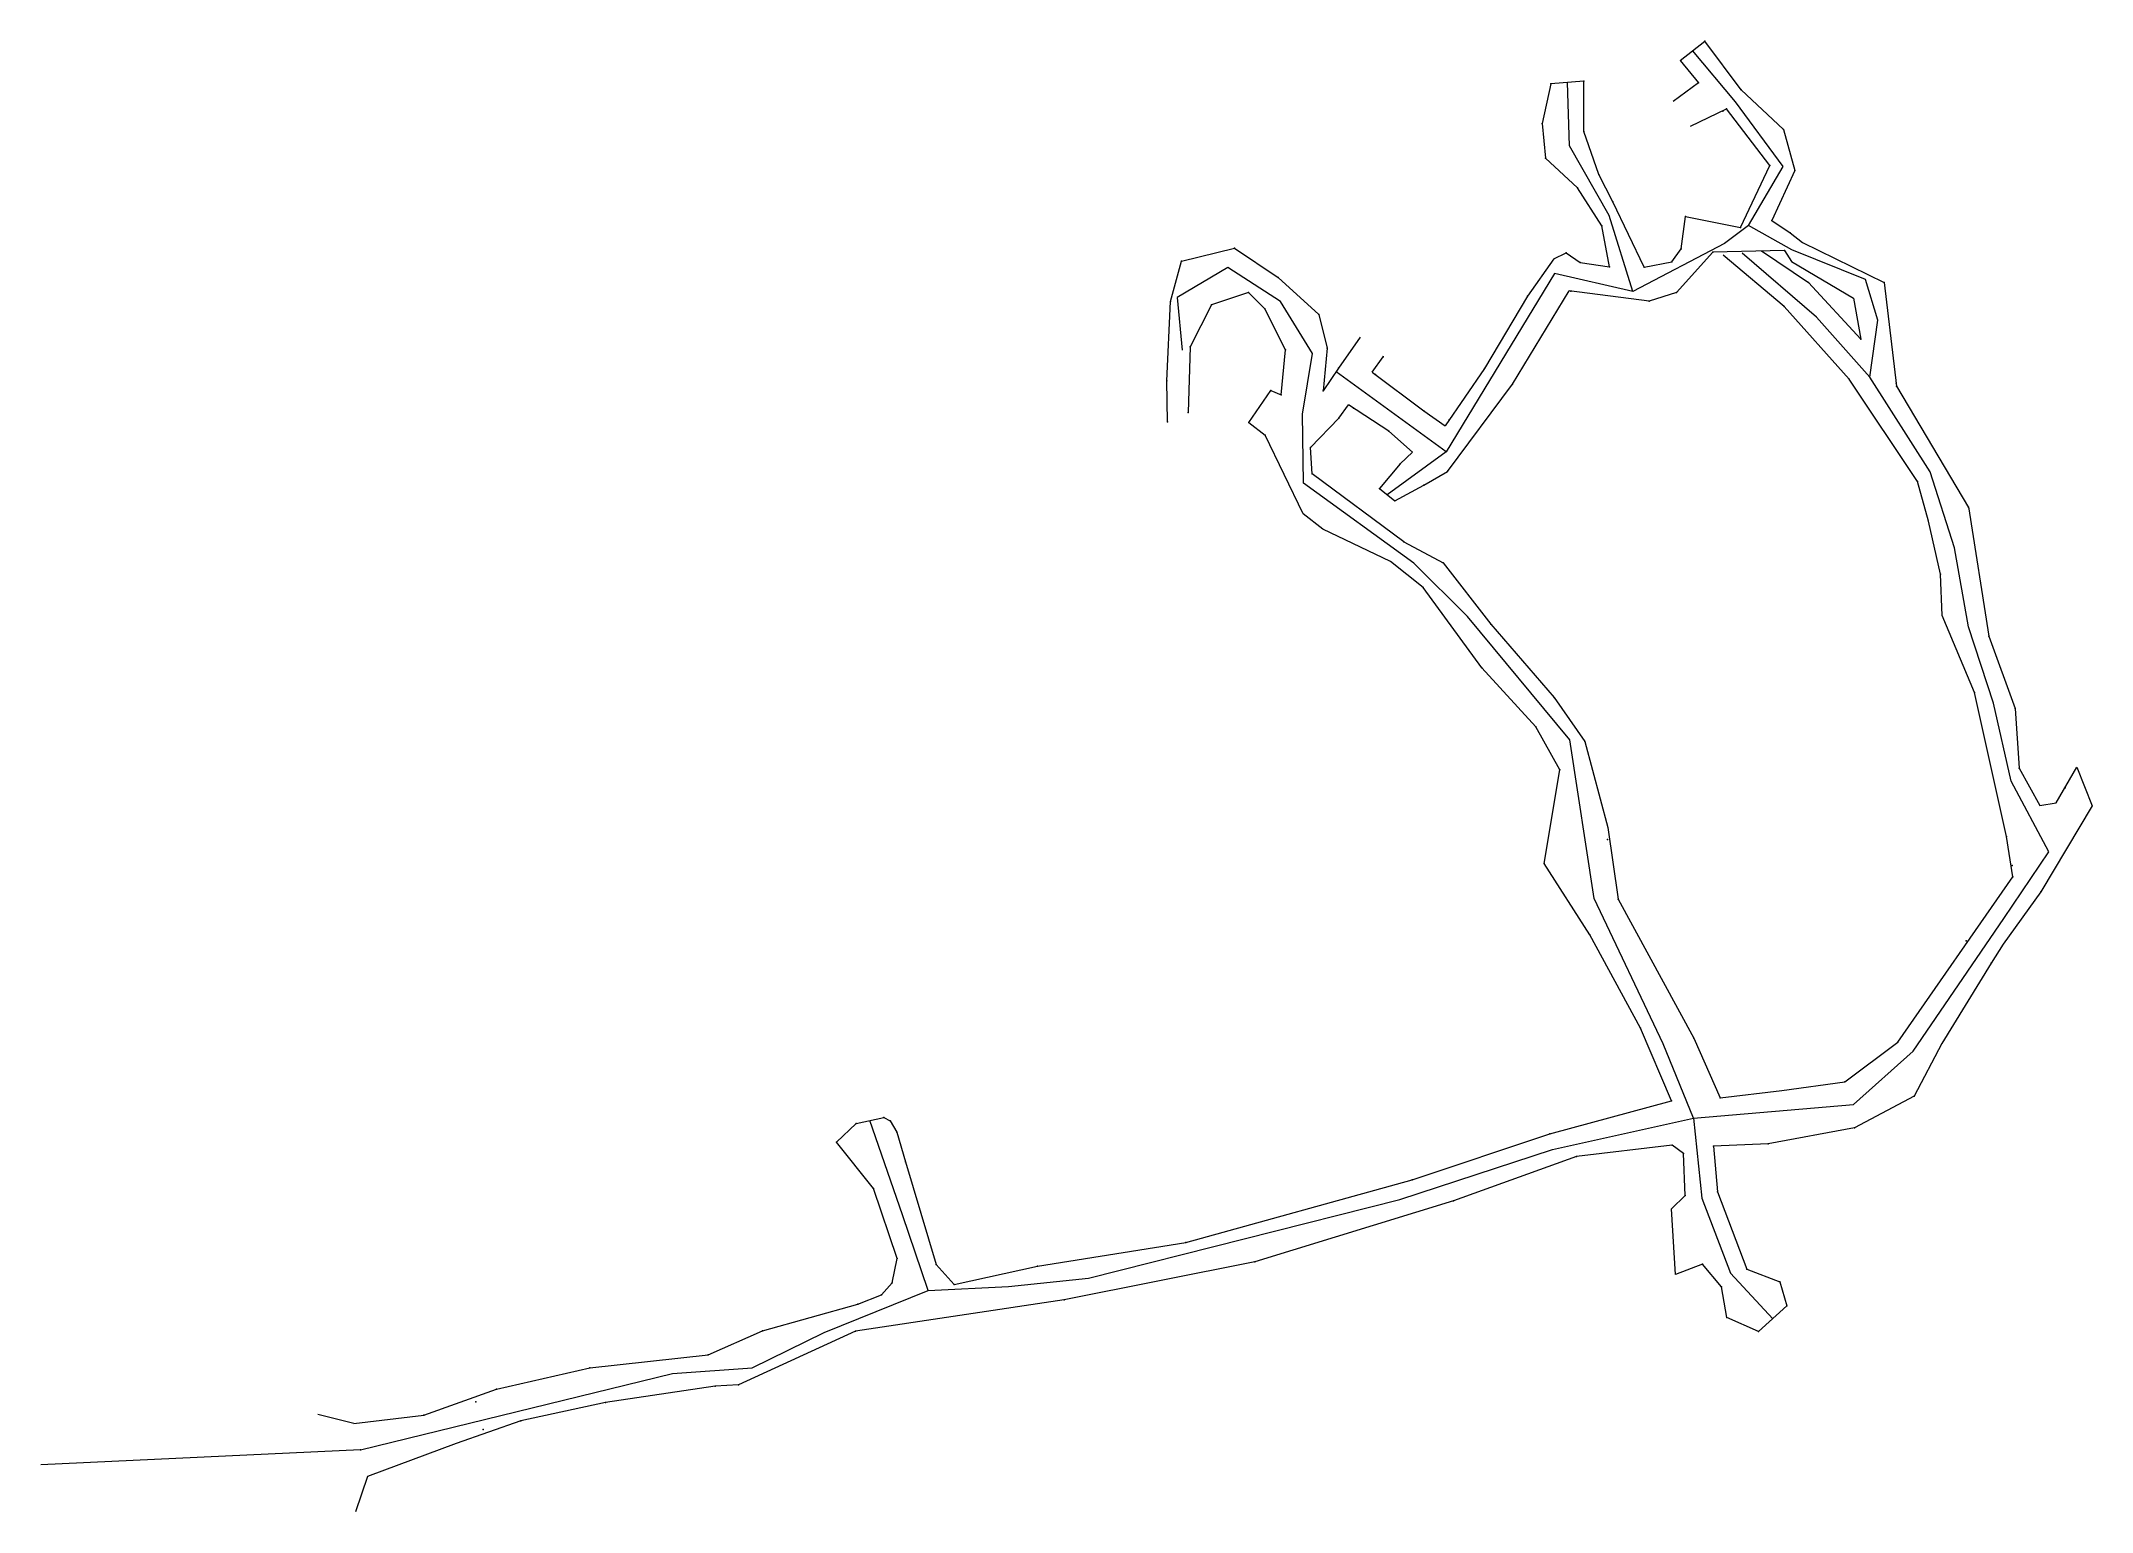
# Model space of a CAD drawing. Header units: millimetres. Extents: x 241596 to 241723, y 4251743 to 4251834.
import ezdxf

# ---------------------------------------------------------------- set-up
doc = ezdxf.new("R2010")
doc.units = ezdxf.units.MM
for name, color, linetype, lineweight in [('1_FERE', 5, 'Continuous', 0), ('3_KAT_1830', 232, 'Continuous', 0), ('ATOCAGI1NOLUBACA', 62, 'Continuous', 0), ('BAGLANTIFERESI', 5, 'Continuous', 30), ('GEOFENCE', 3, 'Continuous', 0), ('INIT_COORD', 5, 'Continuous', 0)]:
    doc.layers.add(name, color=color, linetype=linetype, lineweight=lineweight)

msp = doc.modelspace()

# ---------------------------------------------------------------- linework, layer by layer
at = {"layer": '1_FERE', "lineweight": 0}
for p, q in [((241666.7, 4251820.45, 1818.38), (241670, 4251821.27, 1819.9)), ((241670, 4251821.27, 1819.9), (241672.72, 4251819.44, 1822.12)), ((241666.02, 4251817.95, 1816.47), (241666.7, 4251820.45, 1818.38)), ((241672.72, 4251819.44, 1822.12), (241675.26, 4251817.13, 1824.62)), ((241665.79, 4251813.01, 1812.32), (241666.02, 4251817.95, 1816.47)), ((241668.57, 4251817.74, 1817.5), (241667.25, 4251815.11, 1814.5)), ((241670.87, 4251818.51, 1819.76), (241668.57, 4251817.74, 1817.5)), ((241671.9, 4251817.48, 1822.22), (241670.87, 4251818.51, 1819.76)), ((241673.17, 4251814.94, 1824.82), (241671.9, 4251817.48, 1822.22)), ((241675.26, 4251817.13, 1824.62), (241675.78, 4251815.04, 1825.8)), ((241667.25, 4251815.11, 1814.5), (241667.11, 4251811.04, 1808.67)), ((241672.92, 4251812.12, 1828.1), (241673.17, 4251814.94, 1824.82)), ((241675.78, 4251815.04, 1825.8), (241675.52, 4251812.38, 1828.3)), ((241665.84, 4251810.45, 1808.71), (241665.79, 4251813.01, 1812.32))]:
    msp.add_line(p, q, dxfattribs=at)
for p in [(241670, 4251821.27, 1819.9), (241666.7, 4251820.45, 1818.38), (241672.72, 4251819.44, 1822.12), (241666.02, 4251817.95, 1816.47), (241668.57, 4251817.74, 1817.5), (241670.87, 4251818.51, 1819.76), (241671.9, 4251817.48, 1822.22), (241675.26, 4251817.13, 1824.62), (241667.25, 4251815.11, 1814.5), (241673.17, 4251814.94, 1824.82), (241675.78, 4251815.04, 1825.8), (241665.79, 4251813.01, 1812.32), (241675.52, 4251812.38, 1828.3), (241667.11, 4251811.04, 1808.67), (241672.92, 4251812.12, 1828.1), (241665.84, 4251810.45, 1808.71), (241671.92, 4251809.61, 1830.48), (241671.92, 4251809.61, 1832.9), (241674.85, 4251807.21, 1832.77)]:
    msp.add_point(p, dxfattribs=at)
at = {"layer": '3_KAT_1830', "lineweight": 0}
for p, q in [((241697.75, 4251832.95, 1830.95), (241699.29, 4251834.16, 1831.09)), ((241701.54, 4251831.12, 1830.92), (241699.29, 4251834.16, 1831.09)), ((241697.75, 4251832.95, 1830.95), (241698.9, 4251831.55, 1830.95)), ((241689.69, 4251831.5, 1831.14), (241689.15, 4251829.03, 1831.14)), ((241691.76, 4251831.67, 1831.14), (241689.69, 4251831.5, 1831.14)), ((241691.76, 4251828.52, 1831.29), (241691.76, 4251831.67, 1831.14)), ((241698.9, 4251831.55, 1830.95), (241697.31, 4251830.39, 1830)), ((241701.54, 4251831.12, 1830.92), (241704.19, 4251828.66, 1830.92)), ((241689.15, 4251829.03, 1831.14), (241689.37, 4251826.86, 1831.14)), ((241700.62, 4251829.92, 1830.92), (241698.37, 4251828.84, 1830)), ((241703.33, 4251826.41, 1830.98), (241700.64, 4251829.94, 1830.92)), ((241692.69, 4251825.84, 1831.14), (241691.76, 4251828.52, 1831.29)), ((241704.19, 4251828.66, 1830.92), (241704.88, 4251826.1, 1830.94)), ((241689.37, 4251826.86, 1831.14), (241691.35, 4251825.02, 1831.14)), ((241701.51, 4251822.55, 1830.65), (241703.33, 4251826.41, 1830.98)), ((241692.88, 4251822.65, 1830.77), (241691.35, 4251825.02, 1831.14)), ((241693.55, 4251824.15, 1831.03), (241692.69, 4251825.84, 1831.14)), ((241704.88, 4251826.1, 1830.94), (241703.46, 4251822.98, 1830.85)), ((241695.5, 4251820.08, 1830.74), (241693.55, 4251824.15, 1831.03)), ((241693.36, 4251820.1, 1830.64), (241692.88, 4251822.65, 1830.77)), ((241697.82, 4251821.22, 1830.65), (241698.08, 4251823.24, 1830.77)), ((241698.08, 4251823.24, 1830.77), (241701.51, 4251822.55, 1830.65)), ((241703.46, 4251822.98, 1830.85), (241704.6, 4251822.22, 1831.05)), ((241697.24, 4251820.41, 1830.57), (241697.82, 4251821.22, 1830.65)), ((241704.6, 4251822.22, 1831.05), (241705.36, 4251821.62, 1833.15)), ((241689.89, 4251820.59, 1830.34), (241688.25, 4251818.27, 1830.25)), ((241689.89, 4251820.59, 1830.34), (241690.65, 4251820.97, 1830.24)), ((241690.65, 4251820.97, 1830.24), (241691.53, 4251820.38, 1830.35)), ((241691.53, 4251820.38, 1830.35), (241693.36, 4251820.1, 1830.64)), ((241695.5, 4251820.08, 1830.74), (241697.24, 4251820.41, 1830.57)), ((241699.79, 4251821.01, 1830.7), (241697.53, 4251818.5, 1830.7)), ((241704.24, 4251821.12, 1830.95), (241699.79, 4251821.01, 1830.7)), ((241704.24, 4251821.12, 1830.95), (241704.68, 4251820.44, 1833.28)), ((241687.32, 4251812.8, 1830.19), (241690.84, 4251818.6, 1830.33)), ((241695.82, 4251817.96, 1830.49), (241690.84, 4251818.6, 1830.33)), ((241688.25, 4251818.27, 1830.25), (241685.57, 4251813.76, 1830.18)), ((241697.53, 4251818.5, 1830.7), (241695.82, 4251817.96, 1830.49)), ((241677.83, 4251815.72, 1830.05), (241676.48, 4251813.79, 1830.17)), ((241676.48, 4251813.79, 1830.17), (241675.52, 4251812.38, 1830.03)), ((241678.57, 4251813.54, 1829.92), (241678.59, 4251813.54, 1829.92)), ((241678.58, 4251813.55, 1829.92), (241679.25, 4251814.49, 1829.92)), ((241678.58, 4251813.55, 1829.92), (241681.8, 4251811.13, 1830.14)), ((241679.25, 4251814.49, 1829.92), (241679.29, 4251814.56, 1829.92)), ((241685.57, 4251813.76, 1830.18), (241683.12, 4251810.21, 1830.16)), ((241670.9, 4251810.4, 1830), (241672.26, 4251812.4, 1829.93)), ((241672.26, 4251812.4, 1829.93), (241672.92, 4251812.12, 1829.93)), ((241683.27, 4251807.36, 1830.49), (241687.32, 4251812.8, 1830.19)), ((241676.5, 4251810.67, 1829.92), (241677.11, 4251811.51, 1829.92)), ((241679.61, 4251809.86, 1830.17), (241677.11, 4251811.51, 1829.92)), ((241681.8, 4251811.13, 1830.14), (241683.12, 4251810.21, 1830.16)), ((241670.9, 4251810.4, 1830), (241671.92, 4251809.61, 1830)), ((241674.73, 4251808.86, 1830.09), (241676.5, 4251810.67, 1829.92)), ((241681.09, 4251808.56, 1830.17), (241679.61, 4251809.86, 1830.17)), ((241680.32, 4251807.84, 1830.24), (241681.09, 4251808.56, 1830.17)), ((241680.32, 4251807.84, 1830.24), (241679.03, 4251806.29, 1830.24)), ((241681.8, 4251806.51, 1830.24), (241683.27, 4251807.36, 1830.49)), ((241679.03, 4251806.29, 1830.24), (241679.98, 4251805.53, 1830.24)), ((241679.98, 4251805.53, 1830.24), (241681.8, 4251806.51, 1830.24))]:
    msp.add_line(p, q, dxfattribs=at)
for p in [(241699.29, 4251834.16, 1831.09), (241689.69, 4251831.5, 1831.14), (241691.76, 4251831.67, 1831.14), (241698.9, 4251831.55, 1830.95), (241701.54, 4251831.12, 1830.92), (241689.15, 4251829.03, 1831.14), (241700.41, 4251829.8, 1830.95), (241700.64, 4251829.94, 1830.92), (241691.76, 4251828.52, 1831.29), (241704.19, 4251828.66, 1830.92), (241689.37, 4251826.86, 1831.14), (241703.33, 4251826.41, 1830.98), (241691.35, 4251825.02, 1831.14), (241692.69, 4251825.84, 1831.14), (241704.88, 4251826.1, 1830.94), (241693.55, 4251824.15, 1831.03), (241692.88, 4251822.65, 1830.77), (241698.08, 4251823.24, 1830.77), (241701.51, 4251822.55, 1830.65), (241703.46, 4251822.98, 1830.85), (241697.82, 4251821.22, 1830.65), (241704.6, 4251822.22, 1831.05), (241690.65, 4251820.97, 1830.24), (241691.53, 4251820.38, 1830.35), (241693.36, 4251820.1, 1830.64), (241695.5, 4251820.08, 1830.74), (241697.24, 4251820.41, 1830.57), (241699.79, 4251821.01, 1830.7), (241704.24, 4251821.12, 1830.95), (241690.94, 4251818.59, 1830.42), (241688.25, 4251818.27, 1830.25), (241695.82, 4251817.96, 1830.49), (241697.53, 4251818.5, 1830.7), (241676.48, 4251813.79, 1830.17), (241679.25, 4251814.49, 1829.92), (241685.57, 4251813.76, 1830.18), (241672.26, 4251812.4, 1829.93), (241678.79, 4251813.39, 1830.32), (241687.32, 4251812.8, 1830.19), (241677.42, 4251811.31, 1830.22), (241681.8, 4251811.13, 1830.14), (241670.9, 4251810.4, 1830.2), (241676.5, 4251810.67, 1829.92), (241679.61, 4251809.86, 1830.17), (241683.36, 4251810.57, 1830.26), (241674.73, 4251808.86, 1830.09), (241680.32, 4251807.84, 1830.24), (241683.27, 4251807.36, 1830.49), (241679.03, 4251806.29, 1830.24), (241681.8, 4251806.51, 1830.24), (241679.98, 4251805.53, 1830.24)]:
    msp.add_point(p, dxfattribs=at)
at = {"layer": 'ATOCAGI1NOLUBACA', "lineweight": 0}
for p, q in [((241704.23, 4251817.64, 1840.51), (241700.43, 4251820.82, 1840.66)), ((241702.82, 4251821.09, 1841), (241705.74, 4251819.12, 1840.6)), ((241705.74, 4251819.12, 1841), (241708.99, 4251815.59, 1840.6)), ((241708.28, 4251813.11, 1840.6), (241704.23, 4251817.64, 1840.51)), ((241712.53, 4251806.73, 1840.2), (241708.28, 4251813.11, 1840.3)), ((241711.22, 4251812.67, 1841), (241715.7, 4251805.11, 1841)), ((241674.28, 4251804.72, 1832.9), (241671.92, 4251809.61, 1830)), ((241674.85, 4251807.21, 1832.77), (241674.73, 4251808.86, 1830.09)), ((241680.54, 4251802.97, 1839.03), (241674.85, 4251807.21, 1832.77)), ((241713.2, 4251804.26, 1841), (241712.53, 4251806.73, 1840.8)), ((241675.51, 4251803.76, 1833.5), (241674.28, 4251804.72, 1832)), ((241715.7, 4251805.15, 1839.9), (241716.97, 4251797.1, 1839.99)), ((241713.95, 4251800.96, 1840), (241713.2, 4251804.26, 1839.97)), ((241680.54, 4251802.97, 1839.03), (241682.99, 4251801.66, 1839.56)), ((241681.76, 4251800.13, 1839.46), (241679.72, 4251801.76, 1839.16)), ((241682.99, 4251801.66, 1839.56), (241685.97, 4251797.86, 1839.56)), ((241714.07, 4251798.4, 1840.02), (241713.95, 4251800.96, 1839.87)), ((241685.41, 4251795.14, 1839.56), (241681.76, 4251800.13, 1839.46)), ((241716.07, 4251793.59, 1839.7), (241714.07, 4251798.4, 1840.02)), ((241685.97, 4251797.86, 1839.56), (241689.9, 4251793.29, 1839.46)), ((241716.97, 4251797.1, 1839.99), (241718.6, 4251792.59, 1840.86)), ((241688.76, 4251791.46, 1839.36), (241685.41, 4251795.14, 1839.56)), ((241689.9, 4251793.29, 1839.46), (241691.81, 4251790.55, 1839.36)), ((241718.06, 4251784.63, 1839.65), (241716.07, 4251793.59, 1839.7)), ((241718.6, 4251792.59, 1840.86), (241718.86, 4251788.89, 1839.67)), ((241690.25, 4251788.78, 1839.36), (241688.76, 4251791.46, 1839.36)), ((241691.81, 4251790.55, 1839.36), (241693.24, 4251785.18, 1839.36)), ((241689.28, 4251782.95, 1839.25), (241690.25, 4251788.78, 1839.36)), ((241718.86, 4251788.89, 1839.67), (241720.14, 4251786.57, 1839.59)), ((241721.16, 4251786.72, 1839.66), (241722.45, 4251788.95, 1842.21)), ((241722.45, 4251788.95, 1840), (241723.39, 4251786.53, 1839.6)), ((241720.14, 4251786.57, 1839.59), (241721.16, 4251786.72, 1839.66)), ((241723.39, 4251786.53, 1839.6), (241720.2, 4251781.19, 1839.46)), ((241693.24, 4251785.18, 1839.36), (241693.89, 4251780.73, 1839.06)), ((241718.47, 4251782.12, 1839.6), (241718.06, 4251784.63, 1839.65)), ((241692.12, 4251778.5, 1839.11), (241689.28, 4251782.95, 1839.25)), ((241711.3, 4251771.83, 1839.26), (241718.47, 4251782.12, 1839.6)), ((241693.89, 4251780.73, 1839.06), (241698.6, 4251772.08, 1839.04)), ((241720.2, 4251781.19, 1839.46), (241717.85, 4251777.93, 1839.5)), ((241695.28, 4251772.69, 1838.85), (241692.12, 4251778.5, 1839.11)), ((241717.85, 4251777.93, 1840), (241717.11, 4251776.74, 1839.38)), ((241717.11, 4251776.74, 1839.38), (241714.05, 4251771.75, 1839.4)), ((241697.21, 4251768.17, 1838.85), (241695.28, 4251772.69, 1838.85)), ((241698.6, 4251772.08, 1839.04), (241700.24, 4251768.35, 1838.93)), ((241708.01, 4251769.35, 1839), (241711.3, 4251771.83, 1839.26)), ((241714.05, 4251771.75, 1839.2), (241712.32, 4251768.46, 1839.19)), ((241700.24, 4251768.35, 1838.93), (241704.08, 4251768.81, 1839.32)), ((241704.08, 4251768.81, 1839.2), (241708.01, 4251769.35, 1839)), ((241689.63, 4251766.12, 1838.55), (241697.21, 4251768.17, 1838.85)), ((241712.32, 4251768.46, 1839.19), (241708.61, 4251766.49, 1839.04)), ((241645.22, 4251765.6, 1839.08), (241646.45, 4251766.77, 1839.09)), ((241646.45, 4251766.77, 1839.09), (241648.17, 4251767.14, 1839.12)), ((241648.17, 4251767.14, 1839.12), (241648.56, 4251766.93, 1839.51)), ((241648.56, 4251766.93, 1839.51), (241648.99, 4251766.21, 1839.31)), ((241708.61, 4251766.49, 1839.04), (241703.23, 4251765.49, 1839.02)), ((241647.53, 4251762.72, 1838.86), (241645.22, 4251765.6, 1839.08)), ((241648.99, 4251766.21, 1839.31), (241649.52, 4251764.38, 1839.04)), ((241681.06, 4251763.25, 1838.67), (241689.63, 4251766.12, 1838.55)), ((241697.25, 4251765.42, 1838.75), (241691.3, 4251764.7, 1838.64)), ((241697.95, 4251764.9, 1838.79), (241697.25, 4251765.42, 1838.75)), ((241703.23, 4251765.49, 1839.02), (241699.82, 4251765.34, 1838.81)), ((241699.82, 4251765.34, 1838.81), (241700.07, 4251762.5, 1838.93)), ((241649.52, 4251764.38, 1839.04), (241651.43, 4251757.98, 1838.88)), ((241691.3, 4251764.7, 1838.64), (241683.64, 4251761.95, 1838.63)), ((241698.06, 4251762.28, 1838.81), (241697.95, 4251764.9, 1838.79)), ((241649, 4251758.36, 1838.58), (241647.53, 4251762.72, 1838.86)), ((241666.97, 4251759.35, 1838.54), (241681.06, 4251763.25, 1838.67)), ((241700.07, 4251762.5, 1838.93), (241701.9, 4251757.69, 1838.98)), ((241683.64, 4251761.95, 1838.63), (241671.26, 4251758.15, 1838.52)), ((241697.22, 4251761.44, 1838.7), (241698.06, 4251762.28, 1838.81)), ((241697.45, 4251757.35, 1838.5), (241697.22, 4251761.44, 1838.5)), ((241657.73, 4251757.88, 1838.46), (241666.97, 4251759.35, 1838.54)), ((241648.7, 4251756.83, 1838.58), (241649, 4251758.36, 1838.58)), ((241651.43, 4251757.98, 1838.88), (241652.55, 4251756.74, 1838.76)), ((241652.55, 4251756.74, 1838.76), (241657.73, 4251757.88, 1838.46)), ((241671.26, 4251758.15, 1838.52), (241659.39, 4251755.77, 1838.46)), ((241699.14, 4251758, 1838.88), (241697.45, 4251757.35, 1838.8)), ((241700.32, 4251756.6, 1839.06), (241699.14, 4251758, 1838.88)), ((241701.9, 4251757.69, 1838.98), (241703.95, 4251756.91, 1839.16)), ((241646.55, 4251755.51, 1838.45), (241648.02, 4251756.09, 1838.42)), ((241648.02, 4251756.09, 1838.42), (241648.7, 4251756.83, 1838.58)), ((241700.65, 4251754.68, 1839.06), (241700.32, 4251756.6, 1839.06)), ((241703.95, 4251756.91, 1839.16), (241704.4, 4251755.41, 1839.14)), ((241640.62, 4251753.86, 1838.35), (241646.55, 4251755.51, 1838.45)), ((241659.39, 4251755.77, 1838.46), (241646.41, 4251753.83, 1838.45)), ((241704.4, 4251755.41, 1839.14), (241702.62, 4251753.8, 1839.06)), ((241637.24, 4251752.36, 1838.25), (241640.62, 4251753.86, 1838.35)), ((241646.41, 4251753.83, 1838.45), (241639.13, 4251750.48, 1839.04)), ((241702.62, 4251753.8, 1839.06), (241700.65, 4251754.68, 1839.06)), ((241629.88, 4251751.55, 1838.16), (241637.24, 4251752.36, 1838.25)), ((241624.07, 4251750.21, 1838.23), (241629.88, 4251751.55, 1838.16)), ((241619.53, 4251748.59, 1838.23), (241624.07, 4251750.21, 1838.23)), ((241637.67, 4251750.41, 1838.25), (241630.84, 4251749.38, 1838.24)), ((241639.13, 4251750.48, 1839.04), (241637.67, 4251750.41, 1838.25)), ((241615.18, 4251748.08, 1838.07), (241612.94, 4251748.65, 1839.69)), ((241615.18, 4251748.08, 1838.07), (241619.53, 4251748.59, 1838.23)), ((241630.84, 4251749.38, 1838.24), (241625.58, 4251748.25, 1838.19)), ((241625.58, 4251748.25, 1838.19), (241621.54, 4251746.84, 1838.23)), ((241621.54, 4251746.84, 1838.23), (241616.02, 4251744.79, 1838.23)), ((241616.02, 4251744.79, 1838.23), (241615.28, 4251742.57, 1838.3))]:
    msp.add_line(p, q, dxfattribs=at)
at = {"layer": 'ATOCAGI1NOLUBACA'}
msp.add_line((241679.72, 4251801.76, 1839.16), (241675.51, 4251803.76, 1833.5), dxfattribs=at)
at = {"layer": 'ATOCAGI1NOLUBACA', "lineweight": 0}
for p in [(241705.74, 4251819.12, 1840.5), (241704.23, 4251817.64, 1840.51), (241708.99, 4251815.59, 1840), (241708.28, 4251813.11, 1840.23), (241711.22, 4251812.67, 1839.9), (241712.53, 4251806.73, 1839.8), (241715.7, 4251805.11, 1840), (241680.54, 4251802.97, 1839.03), (241682.99, 4251801.66, 1839.56), (241713.95, 4251800.96, 1839.87), (241681.76, 4251800.13, 1839.46), (241685.97, 4251797.86, 1839.56), (241716.97, 4251797.1, 1839.99), (241685.41, 4251795.14, 1839.56), (241689.9, 4251793.29, 1839.46), (241716.07, 4251793.59, 1839.7), (241718.6, 4251792.59, 1840.86), (241688.76, 4251791.46, 1839.36), (241691.81, 4251790.55, 1839.36), (241690.25, 4251788.78, 1839.36), (241718.86, 4251788.89, 1839.67), (241721.72, 4251787.67, 1839.67), (241723.39, 4251786.53, 1839.6), (241693.22, 4251784.45, 1839.18), (241718.06, 4251784.63, 1839.65), (241689.28, 4251782.95, 1839.25), (241718.42, 4251782.83, 1839.6), (241718.47, 4251782.12, 1839.6), (241693.89, 4251780.73, 1839.06), (241720.2, 4251781.19, 1839.46), (241692.12, 4251778.5, 1839.11), (241715.56, 4251778.14, 1839.38), (241717.11, 4251776.74, 1839.38), (241695.28, 4251772.69, 1838.85), (241698.6, 4251772.08, 1839.04), (241711.3, 4251771.83, 1839.26), (241708.01, 4251769.35, 1839), (241697.21, 4251768.17, 1838.85), (241700.24, 4251768.35, 1838.93), (241712.32, 4251768.46, 1839.19), (241646.45, 4251766.77, 1839.09), (241648.17, 4251767.14, 1839.12), (241648.56, 4251766.93, 1839.51), (241708.61, 4251766.49, 1839.04), (241645.22, 4251765.6, 1839.08), (241648.99, 4251766.21, 1839.31), (241689.63, 4251766.12, 1838.55), (241697.25, 4251765.42, 1838.75), (241699.82, 4251765.34, 1838.81), (241703.23, 4251765.49, 1839.02), (241649.52, 4251764.38, 1839.04), (241691.3, 4251764.7, 1838.64), (241697.95, 4251764.9, 1838.79), (241647.53, 4251762.72, 1838.86), (241681.06, 4251763.25, 1838.67), (241700.07, 4251762.5, 1838.93), (241683.64, 4251761.95, 1838.63), (241698.06, 4251762.28, 1838.81), (241666.97, 4251759.35, 1838.54), (241649, 4251758.36, 1838.58), (241651.43, 4251757.98, 1838.88), (241657.73, 4251757.88, 1838.46), (241671.26, 4251758.15, 1838.52), (241699.14, 4251758, 1838.88), (241701.9, 4251757.69, 1838.98), (241648.02, 4251756.09, 1838.42), (241648.7, 4251756.83, 1838.58), (241652.55, 4251756.74, 1838.76), (241700.32, 4251756.6, 1839.06), (241703.95, 4251756.91, 1839.16), (241646.55, 4251755.51, 1838.45), (241659.39, 4251755.77, 1838.46), (241704.4, 4251755.41, 1839.14), (241640.62, 4251753.86, 1838.35), (241646.41, 4251753.83, 1838.45), (241700.65, 4251754.68, 1839.06), (241702.62, 4251753.8, 1839.06), (241637.24, 4251752.36, 1838.25), (241629.88, 4251751.55, 1838.16), (241624.07, 4251750.21, 1838.23), (241637.67, 4251750.41, 1838.25), (241639.13, 4251750.48, 1839.04), (241619.53, 4251748.59, 1838.23), (241622.78, 4251749.42, 1838.18), (241630.84, 4251749.38, 1838.24), (241623.22, 4251747.71, 1838.18), (241625.58, 4251748.25, 1838.19)]:
    msp.add_point(p, dxfattribs=at)
at = {"layer": 'BAGLANTIFERESI', "lineweight": 0}
for p, q in [((241705.36, 4251821.62, 1833.59), (241710.44, 4251819.12, 1833.97)), ((241704.68, 4251820.44, 1833.59), (241708.54, 4251818.15, 1834)), ((241710.44, 4251819.12, 1833.97), (241711.22, 4251812.67, 1840.6)), ((241708.54, 4251818.15, 1834), (241708.99, 4251815.59, 1838.92))]:
    msp.add_line(p, q, dxfattribs=at)
for p in [(241710.44, 4251819.12, 1833.97), (241711.2, 4251812.86, 1839.97)]:
    msp.add_point(p, dxfattribs=at)
at = {"layer": 'GEOFENCE'}
for p, q in [((241701.2, 4251830.37, 1830.92), (241698.52, 4251833.56, 1831.02)), ((241690.85, 4251827.63, 1831.18), (241690.73, 4251831.58, 1831.14)), ((241704.16, 4251826.34, 1830.8), (241701.2, 4251830.37, 1830.92)), ((241693.33, 4251823.29, 1830.92), (241690.85, 4251827.63, 1831.18)), ((241702.01, 4251822.67, 1837.57), (241704.16, 4251826.34, 1830.8)), ((241694.8, 4251818.57, 1830.2), (241693.33, 4251823.29, 1830.92)), ((241702.01, 4251822.67, 1837.57), (241700.51, 4251821.55, 1832.94)), ((241704.7, 4251821.16, 1833.64), (241702.01, 4251822.67, 1837.57)), ((241700.51, 4251821.55, 1832.94), (241694.8, 4251818.57, 1830.2)), ((241709.28, 4251819.32, 1832.84), (241704.7, 4251821.16, 1833.64)), ((241669.58, 4251820.06, 1820.32), (241666.43, 4251818.19, 1816.91)), ((241672.86, 4251817.94, 1823.44), (241669.58, 4251820.06, 1820.32)), ((241706.24, 4251816.97, 1840.56), (241701.62, 4251820.95, 1840.83)), ((241689.93, 4251819.69, 1830.35), (241683.19, 4251808.58, 1830.27)), ((241694.8, 4251818.57, 1830.2), (241689.93, 4251819.69, 1830.35)), ((241710.05, 4251816.78, 1837.08), (241709.28, 4251819.32, 1832.84)), ((241666.43, 4251818.19, 1816.91), (241666.74, 4251814.92, 1813.14)), ((241674.86, 4251814.7, 1826.69), (241672.86, 4251817.94, 1823.44)), ((241709.56, 4251813.24, 1840.57), (241706.24, 4251816.97, 1840.56)), ((241709.56, 4251813.24, 1840.57), (241710.05, 4251816.78, 1837.08)), ((241674.24, 4251810.93, 1829.9), (241674.86, 4251814.7, 1826.69)), ((241683.19, 4251808.58, 1830.27), (241676.34, 4251813.57, 1829.21)), ((241713.31, 4251807.34, 1840.91), (241709.56, 4251813.24, 1840.57)), ((241674.3, 4251806.63, 1832.47), (241674.24, 4251810.93, 1829.9)), ((241683.19, 4251808.58, 1830.27), (241679.5, 4251805.91, 1830.24)), ((241714.82, 4251802.6, 1840.34), (241713.31, 4251807.34, 1840.91)), ((241681.17, 4251801.64, 1837.73), (241674.3, 4251806.63, 1832.47)), ((241715.69, 4251797.69, 1840), (241714.82, 4251802.6, 1840.34)), ((241684.5, 4251798.33, 1839.48), (241681.17, 4251801.64, 1837.73)), ((241690.88, 4251790.64, 1839.39), (241684.5, 4251798.33, 1839.48)), ((241717.25, 4251792.94, 1840.02), (241715.69, 4251797.69, 1840)), ((241718.36, 4251788.08, 1839.66), (241717.25, 4251792.94, 1840.02)), ((241692.4, 4251780.76, 1839.12), (241690.88, 4251790.64, 1839.39)), ((241720.71, 4251783.67, 1839.59), (241718.36, 4251788.08, 1839.66)), ((241717.89, 4251779.53, 1839.47), (241720.71, 4251783.67, 1839.59)), ((241696.69, 4251771.73, 1838.93), (241692.4, 4251780.76, 1839.12)), ((241712.26, 4251771.27, 1839.22), (241717.89, 4251779.53, 1839.47)), ((241698.58, 4251767.1, 1838.84), (241696.69, 4251771.73, 1838.93)), ((241708.54, 4251767.94, 1839.03), (241712.26, 4251771.27, 1839.22)), ((241698.58, 4251767.1, 1838.84), (241708.54, 4251767.94, 1839.03)), ((241649.34, 4251761.08, 1838.81), (241647.31, 4251766.95, 1839.1)), ((241689.8, 4251765.15, 1838.62), (241698.58, 4251767.1, 1838.84)), ((241698.58, 4251767.1, 1838.84), (241699.09, 4251762.12, 1838.88)), ((241680.3, 4251762.03, 1838.63), (241689.8, 4251765.15, 1838.62)), ((241660.91, 4251757.12, 1838.48), (241680.3, 4251762.03, 1838.63)), ((241699.09, 4251762.12, 1838.88), (241700.88, 4251757.45, 1838.95)), ((241650.94, 4251756.36, 1838.49), (241649.34, 4251761.08, 1838.81)), ((241700.88, 4251757.45, 1838.95), (241703.51, 4251754.6, 1839.1)), ((241644.45, 4251753.74, 1838.57), (241650.94, 4251756.36, 1838.49)), ((241650.94, 4251756.36, 1838.49), (241655.93, 4251756.62, 1838.47)), ((241655.93, 4251756.62, 1838.47), (241660.91, 4251757.12, 1838.48)), ((241639.97, 4251751.54, 1838.88), (241644.45, 4251753.74, 1838.57)), ((241615.6, 4251746.44, 1838.15), (241635.02, 4251751.2, 1838.23)), ((241635.02, 4251751.2, 1838.23), (241639.97, 4251751.54, 1838.88)), ((241615.6, 4251746.44, 1838.15), (241595.7, 4251745.5, 1839.94))]:
    msp.add_line(p, q, dxfattribs=at)
at = {"layer": 'INIT_COORD'}
msp.add_point((241615.6, 4251746.44, 1838.15), dxfattribs=at)

doc.saveas('drawing.dxf')
